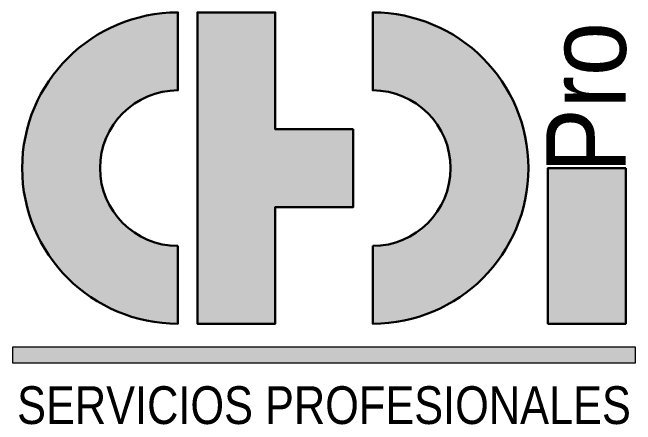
# Paper-space layout 'Dimensiones_cajasXM' of a CAD drawing. Header units: metres. Extents: x -968 to 2373, y -423 to 894.
# Drawn here: x -109.79 to -101.79, y 361.28 to 366.57 of the extents above; entities that cross this region are included whole.
import ezdxf
from ezdxf.enums import TextEntityAlignment as Align

# ---------------------------------------------------------------- set-up
doc = ezdxf.new("R2010")
doc.units = ezdxf.units.M
doc.layers.get('0').update_dxf_attribs({"color": 255, "plot": 0})
doc.layers.add('G-Title_layouts', color=7, linetype='Continuous', lineweight=50, true_color=0x323232)
doc.styles.add('CTDi Corporate', font='Skia.ttf')

# ---------------------------------------------------------------- blocks, each defined once
blk = doc.blocks.new('CTDi_Logo_GRS')
at = {"layer": 'G-Title_layouts', "linetype": 'Continuous', "true_color": 0xcccccc}
h = blk.add_hatch(color=254, dxfattribs=at)
h.dxf.hatch_style = 1
h.paths.add_polyline_path([(-1.875, 1), (-1.875, 2, 1), (-1.875, -2), (-1.875, -1, -1)])
h.paths.add_polyline_path([(0.625, 2), (0.625, 1, -1), (0.625, -1), (0.625, -2, 1)])
at = {"layer": 'G-Title_layouts', "linetype": 'Continuous'}
h = blk.add_hatch(color=8, dxfattribs=at)
h.dxf.hatch_style = 1
h.paths.add_polyline_path([(-0.625, 0.5), (-0.625, 2), (-1.625, 2), (-1.625, -2), (-0.625, -2), (-0.625, -0.5), (0.375, -0.5), (0.375, 0.5)])
h = blk.add_hatch(color=8, dxfattribs=at)
h.dxf.hatch_style = 1
h.paths.add_polyline_path([(3.875, 0), (2.875, 0), (2.875, -2), (3.875, -2)])
at = {"layer": 'G-Title_layouts', "linetype": 'Continuous', "lineweight": 13}
h = blk.add_hatch(color=250, dxfattribs=at)
h.dxf.hatch_style = 1
h.paths.add_polyline_path([(-4, -2.3), (-4, -2.5), (4, -2.5), (4, -2.3)])
at = {"layer": 'G-Title_layouts', "linetype": 'Continuous', "lineweight": 30}
for points in [[(-1.875, -1), (-1.875, -2, -1), (-1.875, 2), (-1.875, 1, 1)], [(0.625, -1), (0.625, -2, 1), (0.625, 2), (0.625, 1, -1)]]:
    blk.add_lwpolyline(points, format="xyb", close=True, dxfattribs=at)
for points in [[(0.375, 0.5), (-0.625, 0.5), (-0.625, 2), (-1.625, 2), (-1.625, -2), (-0.625, -2), (-0.625, -0.5), (0.375, -0.5)], [(3.875, 0), (2.875, 0), (2.875, -2), (3.875, -2)]]:
    blk.add_lwpolyline(points, close=True, dxfattribs=at)
at = {"layer": 'G-Title_layouts', "linetype": 'Continuous', "lineweight": 13}
blk.add_lwpolyline([(-4, -2.5), (4, -2.5), (4, -2.3), (-4, -2.3)], close=True, dxfattribs=at)
at = {"layer": 'G-Title_layouts', "color": 8, "style": 'CTDi Corporate', "width": 0.9125}
blk.add_text('Pro', height=1.02, rotation=90, dxfattribs=at).set_placement((3.875, -0.0611))
at = {"layer": 'G-Title_layouts', "color": 250, "linetype": 'Continuous', "lineweight": 13, "style": 'CTDi Corporate', "width": 0.8575}
blk.add_text('SERVICIOS PROFESIONALES', height=0.485, dxfattribs=at).set_placement((0, -2.803), align=Align.TOP_CENTER)

psp = doc.layouts.new('Dimensiones_cajasXM')

# ---------------------------------------------------------------- block references
psp.add_blockref('CTDi_Logo_GRS', (-105.7939, 364.5718))

doc.saveas('drawing.dxf')
